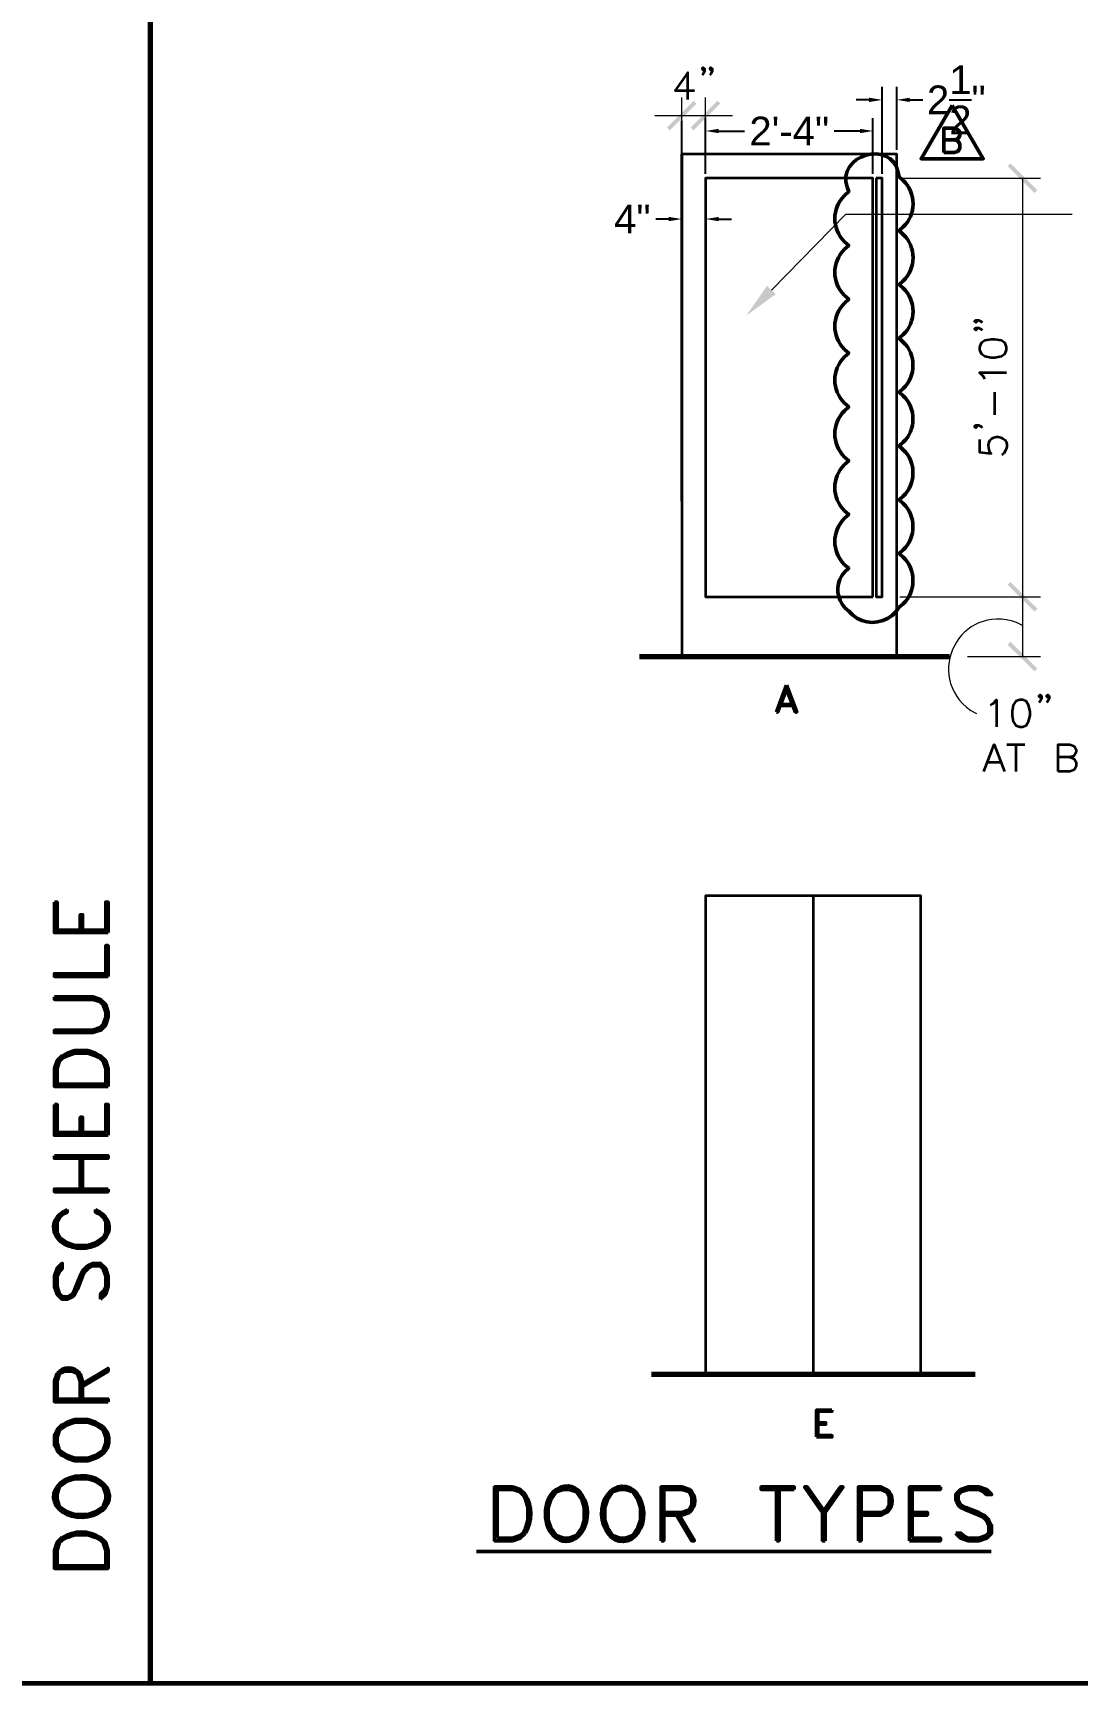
# Model space of a CAD drawing. Header units: inches. Extents: x 5 to 516, y -193 to 129.
# Drawn here: x 231.75 to 246.3, y -122.96 to -99.97 of the extents above; entities that cross this region are included whole.
import ezdxf

# ---------------------------------------------------------------- set-up
doc = ezdxf.new("R2010")
doc.units = ezdxf.units.IN
doc.header["$MEASUREMENT"] = 0
for name, color, linetype in [('Highlight', 210, 'Continuous'), ('PDF3_Geometry', 7, 'Continuous'), ('PDF3_Solid Fills', 7, 'Continuous')]:
    doc.layers.add(name, color=color, linetype=linetype)
doc.styles.get("Standard").update_dxf_attribs({"font": 'arial.ttf'})
doc.dimstyles.get("Standard").update_dxf_attribs({"dimtxt": 0.4, "dimasz": 0.18, "dimexe": 0.18, "dimexo": 0.0625, "dimgap": 0.09, "dimtad": 0, "dimtih": 1, "dimtoh": 1, "dimdec": 4, "dimlfac": 12, "dimzin": 0, "dimdsep": 46, "dimlunit": 4, "dimtxsty": 'Standard', "dimcen": 0.09, "dimadec": 3, "dimazin": 0, "dimtfac": 1, "dimtdec": 4, "dimtofl": 0, "dimtmove": 0, "dimatfit": 3, "dimfxl": 1, "dimtolj": 1, "dimtzin": 0, "dimarcsym": 0})

# ---------------------------------------------------------------- blocks, each defined once
blk = doc.blocks.new('*D16')
at = {"layer": 'Defpoints', "color": 0, "transparency": 16777216}
for p in [(243.46, -101.335), (241.127, -101.992), (243.46, -101.992)]:
    blk.add_point(p, dxfattribs=at)
at = {"layer": 'Highlight', "color": 0, "lineweight": -2, "transparency": 16777216}
for p, q in [((241.127, -101.93), (241.127, -101.155)), ((243.46, -101.93), (243.46, -101.155)), ((241.307, -101.335), (241.668, -101.335)), ((243.28, -101.335), (242.918, -101.335))]:
    blk.add_line(p, q, dxfattribs=at)
at = {"layer": 'Highlight', "color": 0, "transparency": 16777216}
for points in [[(241.307, -101.305), (241.307, -101.365), (241.127, -101.335)], [(243.28, -101.305), (243.28, -101.365), (243.46, -101.335)]]:
    blk.add_solid(points, dxfattribs=at)
at = {"layer": 'Highlight', "color": 0, "transparency": 16777216, "insert": (242.293, -101.335), "char_height": 0.4, "attachment_point": 5}
blk.add_mtext('\\A1;2\'-4"', dxfattribs=at)
blk = doc.blocks.new('*D17')
at = {"layer": 'Defpoints', "color": 0, "transparency": 16777216}
for p in [(243.793, -100.901), (243.793, -101.659), (243.586, -101.992)]:
    blk.add_point(p, dxfattribs=at)
at = {"layer": 'Highlight', "color": 0, "lineweight": -2, "transparency": 16777216}
for p, q in [((243.406, -100.901), (243.226, -100.901)), ((243.586, -101.93), (243.586, -100.721)), ((243.793, -101.597), (243.793, -100.721)), ((243.973, -100.901), (244.153, -100.901))]:
    blk.add_line(p, q, dxfattribs=at)
at = {"layer": 'Highlight', "color": 0, "transparency": 16777216}
for points in [[(243.406, -100.871), (243.406, -100.931), (243.586, -100.901)], [(243.973, -100.871), (243.973, -100.931), (243.793, -100.901)]]:
    blk.add_solid(points, dxfattribs=at)
at = {"layer": 'Highlight', "color": 0, "transparency": 16777216, "insert": (244.622, -100.901), "char_height": 0.4, "attachment_point": 5}
blk.add_mtext('\\A1;2{\\H1x;\\S1/2;}"', dxfattribs=at)
blk = doc.blocks.new('*D18')
at = {"layer": 'Defpoints', "color": 0, "transparency": 16777216}
for p in [(240.793, -102.562), (240.793, -102.562), (241.127, -102.562)]:
    blk.add_point(p, dxfattribs=at)
at = {"layer": 'Highlight', "color": 0, "lineweight": -2, "transparency": 16777216}
for p, q in [((240.793, -102.5), (240.793, -102.382)), ((241.127, -102.5), (241.127, -102.382)), ((240.613, -102.562), (240.433, -102.562)), ((241.307, -102.562), (241.487, -102.562))]:
    blk.add_line(p, q, dxfattribs=at)
at = {"layer": 'Highlight', "color": 0, "transparency": 16777216}
for points in [[(240.613, -102.532), (240.613, -102.592), (240.793, -102.562)], [(241.307, -102.532), (241.307, -102.592), (241.127, -102.562)]]:
    blk.add_solid(points, dxfattribs=at)
at = {"layer": 'Highlight', "color": 0, "transparency": 16777216, "insert": (240.105, -102.562), "char_height": 0.4, "attachment_point": 5}
blk.add_mtext('\\A1;4"', dxfattribs=at)

msp = doc.modelspace()

# ---------------------------------------------------------------- hatches: boundary and pattern name
at = {"layer": 'PDF3_Solid Fills', "transparency": 33554559}
for points in [[(240.58654, -101.2856912), (240.6265375, -101.3256886), (240.9998452, -100.9523793), (240.9598494, -100.9123818)], [(241.3331556, -100.9523792), (241.2931581, -100.9123818), (240.9198504, -101.2856911), (240.9598462, -101.3256886)], [(245.7128763, -102.1989661), (245.7528737, -102.1589687), (245.3762329, -101.7856592), (245.3362337, -101.8256567)], [(245.7528737, -107.991928), (245.3762329, -107.6186186), (245.3362337, -107.6586161), (245.7128763, -108.0319255)], [(245.3762313, -108.4518984), (245.3362339, -108.4918958), (245.712878, -108.8652053), (245.7528738, -108.8252078)]]:
    msp.add_hatch(color=256, dxfattribs=at).paths.add_polyline_path(points)

# ---------------------------------------------------------------- linework, layer by layer
at = {"layer": 'Highlight'}
for p, q in [((240.7931918, -101.6590007), (240.7931918, -101.1933719)), ((241.1265038, -101.6627751), (241.1265038, -101.1971463))]:
    msp.add_line(p, q, dxfattribs=at)
at = {"layer": 'PDF3_Geometry', "lineweight": 70}
for points in [[(233.3803302, -32.9700706), (233.3803302, -77.8671928), (233.3803302, -122.9609678)], [(240.2032299, -108.6585519), (244.5262861, -108.6585519)], [(240.3698859, -118.6579108), (244.8829298, -118.6579108)]]:
    msp.add_lwpolyline(points, dxfattribs=at)
at = {"layer": 'PDF3_Geometry', "lineweight": 35}
for points in [[(241.1131718, -100.4657432), (241.0931731, -100.4857419), (241.0765075, -100.4657432), (241.0931731, -100.4490776), (241.1131718, -100.4657432), (241.1131718, -100.5024075), (241.0931731, -100.5390719), (241.0765075, -100.5557375)], [(241.2198307, -100.4657432), (241.199832, -100.4857419), (241.1831664, -100.4657432), (241.199832, -100.4490776), (241.2198307, -100.4657432), (241.2198307, -100.5024075), (241.199832, -100.5390719), (241.1831664, -100.5557375)], [(240.8798528, -100.8957169), (240.8798528, -100.5190744), (240.6998643, -100.7690583), (240.969847, -100.7690583)], [(240.7931918, -106.4920241), (240.7931918, -101.6590007)], [(243.7929995, -108.6585519), (243.7929995, -101.6590007), (240.7931918, -101.6590007), (240.7931918, -108.6585519)], [(244.8929283, -103.9721848), (244.9095939, -103.9888504), (244.8929283, -104.005516), (244.8762627, -103.9888504), (244.8929283, -103.9721848), (244.9295926, -103.9721848), (244.9662569, -103.9888504), (244.9829225, -104.005516)], [(244.8929283, -104.0788454), (244.9095939, -104.095511), (244.8929283, -104.1121766), (244.8762627, -104.095511), (244.8929283, -104.0788454), (244.9295926, -104.0788454), (244.9662569, -104.095511), (244.9829225, -104.1121766)], [(245.0195885, -104.7921328), (244.9995897, -104.7554685), (244.9462598, -104.7021386), (245.3229023, -104.7021386)], [(245.1595772, -105.2921007), (245.1595772, -104.9721212)], [(244.8929283, -105.4354258), (244.9095939, -105.4520914), (244.8929283, -105.4720901), (244.8762627, -105.4520914), (244.8929283, -105.4354258), (244.9295926, -105.4354258), (244.9662569, -105.4520914), (244.9829225, -105.4720901)], [(244.9462594, -105.6320787), (244.9462594, -105.808734), (245.1062492, -105.8287327), (245.0895836, -105.808734)], [(245.2862376, -105.8287327), (245.2495733, -105.8453983)], [(245.8095362, -109.2085163), (245.7928706, -109.228515), (245.7728719, -109.2085163), (245.7928706, -109.1918507), (245.8095362, -109.2085163), (245.8095362, -109.2451806), (245.7928706, -109.2818449), (245.7728719, -109.2985105)], [(245.9161951, -109.2085163), (245.8995295, -109.228515), (245.8795307, -109.2085163), (245.8995295, -109.1918507), (245.9161951, -109.2085163), (245.9161951, -109.2451806), (245.8995295, -109.2818449), (245.8795307, -109.2985105)], [(245.0962505, -109.3351748), (245.1295817, -109.3151761), (245.1829116, -109.2618461), (245.1829116, -109.6384887)], [(245.0062565, -110.2584486), (245.1495807, -109.8818061), (245.2929048, -110.2584486)], [(245.3262332, -109.8818062), (245.5762171, -109.8818062)], [(245.4528933, -109.8818062), (245.4528933, -110.2584487)], [(246.0428552, -110.2584486), (246.0428552, -109.8818061), (246.202845, -109.8818061), (246.2561749, -109.9018048), (246.2728405, -109.9184704), (246.2928392, -109.9551348), (246.2928392, -109.9917991), (246.2728405, -110.0251303), (246.2561749, -110.045129), (246.202845, -110.0617946), (246.0428552, -110.0617946)], [(246.2028453, -110.0617941), (246.2561752, -110.0784597), (246.2728408, -110.0984584), (246.2928395, -110.1317896), (246.2928395, -110.1884527), (246.2728408, -110.2217839), (246.2561752, -110.2417826), (246.2028453, -110.2584482), (246.0428555, -110.2584482)], [(245.0595843, -110.1317902), (245.2395727, -110.1317902)], [(244.1263114, -118.6579108), (244.1263114, -111.9916715), (241.1265038, -111.9916715), (241.1265038, -118.6579108)], [(242.6264076, -111.9916715), (242.6264076, -118.6579108)]]:
    msp.add_lwpolyline(points, dxfattribs=at)
at = {"layer": 'PDF3_Geometry', "lineweight": 15}
for points in [[(240.7931918, -101.4090167), (240.7931918, -100.8690513)], [(241.1265038, -101.7423287), (241.1265038, -100.8690513)], [(240.419884, -101.1190352), (241.1265054, -101.1190352)], [(241.1265038, -101.1190352), (241.5031463, -101.1190352)], [(243.8363317, -101.9923126), (245.796206, -101.9923126)], [(245.5462203, -101.9923126), (245.5462203, -107.825272), (245.5462203, -108.6585519)], [(242.0431117, -103.5522119), (243.0830449, -102.4922798), (246.2361763, -102.4922798)], [(243.8363317, -107.825272), (245.796206, -107.825272)], [(244.0429835, -107.825272), (245.7962043, -107.825272)], [(245.5462203, -108.2252453), (245.4628923, -108.1852479)], [(244.7762705, -108.6585519), (245.7962051, -108.6585519)], [(244.8229333, -109.4085027), (244.9029282, -109.4518334)]]:
    msp.add_lwpolyline(points, dxfattribs=at)
at = {"layer": 'PDF3_Geometry', "lineweight": 50}
for points in [[(244.5629493, -100.9790431), (244.9962549, -101.7223288), (244.1296438, -101.7223288)], [(232.7970343, -113.1149329), (232.0470824, -113.1149329), (232.0470824, -113.0782686), (232.7637031, -113.0782686), (232.7637031, -112.6849605), (232.7970343, -112.6849605)], [(232.0470824, -113.3982476), (232.0470824, -113.4349119), (232.5837146, -113.4349119), (232.6903745, -113.4715762), (232.7270388, -113.5049074), (232.7637031, -113.6149004), (232.7637031, -113.6848959), (232.7270388, -113.7915557), (232.6903745, -113.82822), (232.5837146, -113.8648843), (232.0470824, -113.8648843), (232.0470824, -113.8982155), (232.5837146, -113.8982155), (232.6903745, -113.8648843), (232.7637031, -113.7915557), (232.7970343, -113.6848959), (232.7970343, -113.6149004), (232.7637031, -113.5049074), (232.6903745, -113.4349119), (232.5837146, -113.3982476)], [(232.7970343, -114.6481674), (232.7970343, -114.3981835), (232.7637031, -114.2915236), (232.6903745, -114.2215281), (232.6203789, -114.1848638), (232.5137191, -114.1481995), (232.3337307, -114.1481995), (232.2270708, -114.1848638), (232.1570753, -114.2215281), (232.0837467, -114.2915236), (232.0470824, -114.3981835), (232.0470824, -114.6481674)], [(232.763705, -114.6148368), (232.763705, -114.398184), (232.7270407, -114.2915241), (232.6903764, -114.2548598), (232.6203808, -114.2215286), (232.513721, -114.1848643), (232.3337326, -114.1848643), (232.2270727, -114.2215286), (232.1570772, -114.2548598), (232.1204129, -114.2915241), (232.0837486, -114.398184), (232.0837486, -114.6148368)], [(232.0470824, -115.6147726), (232.0470824, -115.6481038), (232.7970343, -115.6481038), (232.7970343, -115.6147726)], [(232.7970343, -116.0780763), (232.7970343, -116.1147406), (232.0470824, -116.1147406), (232.0470824, -116.0780763)], [(232.6903802, -117.6146444), (232.7637088, -117.5413158), (232.79704, -117.434656), (232.79704, -117.2913318), (232.7637088, -117.184672), (232.6903802, -117.1146765), (232.5837203, -117.1146765), (232.5137248, -117.1480077), (232.4403962, -117.2213363), (232.407065, -117.2913318), (232.3337364, -117.4713203), (232.297072, -117.5413158), (232.2270765, -117.5779801), (232.157081, -117.5779801), (232.1204167, -117.5413158), (232.0837524, -117.434656), (232.0837524, -117.2913318), (232.1204167, -117.2213363), (232.157081, -117.184672), (232.157081, -117.1146765), (232.0837524, -117.184672), (232.0470881, -117.2913318), (232.0470881, -117.434656), (232.0837524, -117.5413158), (232.157081, -117.6146444), (232.2270765, -117.6146444), (232.297072, -117.5779801), (232.3337364, -117.5413158), (232.3704007, -117.4713203), (232.4403962, -117.2913318), (232.4770605, -117.2213363), (232.5137248, -117.184672), (232.5837203, -117.1480077), (232.6903802, -117.1480077), (232.7270445, -117.184672), (232.7637088, -117.2913318), (232.7637088, -117.434656), (232.7270445, -117.5046515), (232.6903802, -117.5413158)], [(232.0837486, -119.6145162), (232.1204129, -119.721176), (232.2270727, -119.7911715), (232.3337326, -119.8278359), (232.513721, -119.8278359), (232.6203808, -119.7911715), (232.7270407, -119.721176), (232.763705, -119.6145162), (232.763705, -119.5411876), (232.7270407, -119.4345277), (232.6203808, -119.3645322), (232.513721, -119.3278679), (232.3337326, -119.3278679), (232.2270727, -119.3645322), (232.1204129, -119.4345277), (232.0837486, -119.5411876)], [(232.0837486, -120.3977988), (232.1204129, -120.5044586), (232.2270727, -120.5777873), (232.3337326, -120.6144516), (232.513721, -120.6144516), (232.6203808, -120.5777873), (232.7270407, -120.5044586), (232.763705, -120.3977988), (232.763705, -120.3278033), (232.7270407, -120.2211435), (232.6203808, -120.1478148), (232.513721, -120.1144836), (232.3337326, -120.1144836), (232.2270727, -120.1478148), (232.1204129, -120.2211435), (232.0837486, -120.3278033)], [(242.3630902, -120.2644742), (241.8997866, -120.2644742), (241.8997866, -120.2278098), (242.3630902, -120.2278098)], [(244.6129475, -120.8711018), (244.6862761, -120.9410973), (244.7929359, -120.9777617), (244.9362601, -120.9777617), (245.0429199, -120.9410973), (245.1129154, -120.8711018), (245.1129154, -120.764442), (245.0762511, -120.6911134), (245.0062556, -120.6211179), (244.9362601, -120.5844535), (244.7562716, -120.514458), (244.6862761, -120.4777937), (244.6496118, -120.4044651), (244.6496118, -120.3344696), (244.6862761, -120.2978053), (244.7929359, -120.2644741), (244.9362601, -120.2644741), (245.0062556, -120.2978053), (245.0429199, -120.3344696), (245.1129154, -120.3344696), (245.0429199, -120.2644741), (244.9362601, -120.2278097), (244.7929359, -120.2278097), (244.6862761, -120.2644741), (244.6129475, -120.3344696), (244.6129475, -120.4044651), (244.6496118, -120.4777937), (244.6862761, -120.514458), (244.7562716, -120.5477892), (244.9362601, -120.6211179), (245.0062556, -120.6544491), (245.0429199, -120.6911134), (245.0762511, -120.764442), (245.0762511, -120.8711018), (245.0429199, -120.904433), (244.9362601, -120.9410973), (244.7929359, -120.9410973), (244.7196073, -120.904433), (244.6862761, -120.8711018)], [(238.220023, -120.9410976), (238.4333427, -120.9410976), (238.5433357, -120.9044333), (238.5766669, -120.8711021), (238.6133312, -120.7977735), (238.6499955, -120.6911137), (238.6499955, -120.5144583), (238.6133312, -120.4044654), (238.5766669, -120.3344699), (238.5433357, -120.2978056), (238.4333427, -120.2644744), (238.220023, -120.2644744)], [(239.1499629, -120.2644744), (239.0433031, -120.2978056), (238.9699744, -120.4044654), (238.9333101, -120.5144583), (238.9333101, -120.6911137), (238.9699744, -120.7977735), (239.0433031, -120.9044333), (239.1499629, -120.9410976), (239.2199584, -120.9410976), (239.3266182, -120.9044333), (239.3999469, -120.7977735), (239.4332781, -120.6911137), (239.4332781, -120.5144583), (239.3999469, -120.4044654), (239.3266182, -120.2978056), (239.2199584, -120.2644744)], [(239.933248, -120.2644744), (239.8265882, -120.2978056), (239.7565927, -120.4044654), (239.7199284, -120.5144583), (239.7199284, -120.6911137), (239.7565927, -120.7977735), (239.8265882, -120.9044333), (239.933248, -120.9410976), (240.0065767, -120.9410976), (240.1132365, -120.9044333), (240.183232, -120.7977735), (240.2198963, -120.6911137), (240.2198963, -120.5144583), (240.183232, -120.4044654), (240.1132365, -120.2978056), (240.0065767, -120.2644744)], [(232.763705, -121.3277395), (232.763705, -121.1144198), (232.7270407, -121.0044269), (232.6903764, -120.9710957), (232.6203808, -120.9344314), (232.513721, -120.8977671), (232.3337326, -120.8977671), (232.2270727, -120.9344314), (232.1570772, -120.9710957), (232.1204129, -121.0044269), (232.0837486, -121.1144198), (232.0837486, -121.3277395)]]:
    msp.add_lwpolyline(points, close=True, dxfattribs=at)
for points in [[(244.4462915, -101.6356681), (244.4462915, -101.2956899), (244.5929487, -101.2956899), (244.6396124, -101.3123555), (244.656278, -101.3290211), (244.6729436, -101.3623523), (244.6729436, -101.3923503), (244.656278, -101.4256815), (244.6396124, -101.4423471), (244.5929487, -101.4590127), (244.4462915, -101.4590127)], [(244.5929496, -101.4590131), (244.6396132, -101.4723456), (244.6562788, -101.4890112), (244.6729444, -101.5223424), (244.6729444, -101.5690061), (244.6562788, -101.6023373), (244.6396132, -101.6190029), (244.5929496, -101.6356685), (244.4462923, -101.6356685)], [(243.8829959, -102.0256429), (243.8229997, -101.972313), (243.8130004, -101.9123168)], [(243.0997128, -102.1189702), (243.1230446, -102.1789665), (243.0630485, -102.2322964)], [(243.8829959, -102.7755948), (243.8229997, -102.7222649), (243.8829959, -102.672268)], [(243.0630485, -102.8789216), (243.1230446, -102.9289184), (243.0630485, -102.9822483)], [(243.8829959, -103.5255467), (243.8229997, -103.4722169), (243.8829959, -103.42222)], [(243.0630485, -103.6288735), (243.1230446, -103.6788703), (243.0630485, -103.7322002)], [(243.0630485, -104.3788254), (243.1230446, -104.4288223), (243.0630485, -104.4821521)], [(243.8829959, -104.2754986), (243.8229997, -104.2221688), (243.8829959, -104.1721719)], [(243.8829959, -105.0254506), (243.8229997, -104.9721207), (243.8829959, -104.9221238)], [(243.0630485, -105.1287773), (243.1230446, -105.1787742), (243.0630485, -105.232104)], [(243.8829959, -105.7754025), (243.8229997, -105.7220726), (243.8829959, -105.6720757)], [(243.0630485, -105.8787292), (243.1230446, -105.9287261), (243.0630485, -105.9820559)], [(243.8829959, -106.5253544), (243.8229997, -106.4720245), (243.8829959, -106.4220277)], [(243.0630485, -106.6286812), (243.1230446, -106.6786779), (243.0630485, -106.7320079)], [(243.8829959, -107.2753064), (243.8229997, -107.2219765), (243.8829959, -107.1719797)], [(243.0630485, -107.3786331), (243.1230446, -107.4286299), (243.0697147, -107.4752935), (243.0263841, -107.5286235)], [(243.0697147, -107.9785946), (243.1230446, -108.0252583), (243.1763745, -108.0785882)], [(243.7263393, -108.0852544), (243.7796692, -108.0352576), (243.8229997, -107.9719284), (243.8829959, -107.9219316)], [(242.2564328, -109.0585252), (242.1131087, -109.4318346)], [(242.2564328, -109.0585265), (242.3964238, -109.4318359), (242.3797583, -109.4318359), (242.2564328, -109.1118564), (242.1297743, -109.4318359), (242.1131087, -109.4318359)], [(242.1464376, -109.3418407), (242.3630903, -109.3418407)], [(242.1664355, -109.3251758), (242.3430908, -109.3251758)], [(232.0470824, -112.0783321), (232.0470824, -112.5049714), (232.7970343, -112.5049714)], [(232.0470843, -112.0783326), (232.0837486, -112.0783326), (232.0837486, -112.4716407), (232.763705, -112.4716407)], [(232.7637044, -112.4716407), (232.7637044, -112.0783326), (232.7970356, -112.0783326), (232.7970356, -112.5049719)], [(232.407065, -112.4716407), (232.407065, -112.2549879), (232.4403962, -112.2549879), (232.4403962, -112.4716407)], [(232.0470824, -114.8981517), (232.0470824, -115.3281241), (232.7970343, -115.3281241)], [(232.0470843, -114.8981515), (232.0837486, -114.8981515), (232.0837486, -115.2914596), (232.763705, -115.2914596)], [(232.7637044, -115.2914596), (232.7637044, -114.8981515), (232.7970356, -114.8981515), (232.7970356, -115.3281239)], [(232.407065, -115.2914596), (232.407065, -115.07814), (232.4403962, -115.07814), (232.4403962, -115.2914596)], [(232.407065, -116.0780761), (232.407065, -115.6481036)], [(232.4403948, -116.0780761), (232.4403948, -115.6481036)], [(232.2270771, -116.3647246), (232.2270771, -116.3980558), (232.1570816, -116.4347201), (232.1204172, -116.4713844), (232.0837529, -116.5413799), (232.0837529, -116.684704), (232.1204172, -116.7546996), (232.2270771, -116.8280282), (232.3337369, -116.8646925), (232.5137254, -116.8646925), (232.6203852, -116.8280282), (232.727045, -116.7546996), (232.7637093, -116.684704), (232.7637093, -116.5413799), (232.727045, -116.4713844), (232.6903807, -116.4347201), (232.6203852, -116.3980558), (232.6203852, -116.3647246)], [(232.4070612, -119.0045547), (232.4070612, -118.7545707), (232.3703969, -118.6479109), (232.2970682, -118.6145797), (232.1904084, -118.6145797), (232.1204129, -118.6479109), (232.0837486, -118.7545707), (232.0837486, -119.0045547), (232.7970362, -119.0045547), (232.7970362, -119.041219)], [(232.4403948, -118.8278998), (232.7970386, -118.6145801), (232.7970386, -118.5779158), (232.4403948, -118.7912354)], [(232.0837467, -118.6479111), (232.0470824, -118.7545709), (232.0470824, -119.0412192), (232.7970343, -119.0412192)], [(232.4070593, -118.6479111), (232.4403905, -118.7545709), (232.4403905, -119.0045549)], [(232.6203789, -119.3278674), (232.5137191, -119.2912031), (232.3337307, -119.2912031), (232.2270708, -119.3278674), (232.1570753, -119.3645317), (232.0837467, -119.4345272), (232.0470824, -119.5045227), (232.0470824, -119.6478469), (232.0837467, -119.7211755), (232.1570753, -119.791171), (232.2270708, -119.8278354), (232.3337307, -119.8644997), (232.5137191, -119.8644997), (232.6203789, -119.8278354)], [(242.8863924, -119.1578787), (242.6730728, -119.1578787), (242.6730728, -119.5311881)], [(242.8863916, -119.1578781), (242.8863916, -119.1745437), (242.6930707, -119.1745437), (242.6930707, -119.5145219)], [(242.6930707, -119.5145224), (242.8863916, -119.5145224), (242.8863916, -119.531188), (242.673072, -119.531188)], [(242.6930707, -119.3345337), (242.7997305, -119.3345337), (242.7997305, -119.3545324), (242.6930707, -119.3545324)], [(238.6133327, -120.3344697), (238.5433371, -120.2644742), (238.4333442, -120.2278098), (238.1833602, -120.2278098), (238.1833602, -120.9777618), (238.4333442, -120.9777618), (238.5433371, -120.9410974), (238.6133327, -120.8711019)], [(239.1133001, -120.2278098), (239.0433045, -120.2644742)], [(240.8998531, -120.2644742), (240.7931933, -120.2278098), (240.506545, -120.2278098), (240.506545, -120.9777618)], [(242.7930651, -120.5844536), (242.5430811, -120.2278098), (242.5064168, -120.2278098), (242.7564008, -120.5844536), (242.7564008, -120.9777618), (242.7930651, -120.9777618)], [(242.7930636, -120.9777618), (242.7930636, -120.5844536), (243.0430476, -120.2278098), (243.0063833, -120.2278098), (242.7563993, -120.5844536)], [(243.6496768, -120.2644742), (243.5763482, -120.2278098), (243.2563687, -120.2278098), (243.2563687, -120.9777618)], [(244.3996269, -120.2278098), (243.9696544, -120.2278098), (243.9696544, -120.9777618)], [(244.3996287, -120.22781), (244.3996287, -120.2644744), (244.0063206, -120.2644744), (244.0063206, -120.9410976)], [(240.5432078, -120.5844538), (240.7931918, -120.5844538), (240.8998516, -120.5477895), (240.9331828, -120.477794), (240.9331828, -120.3711342), (240.8998516, -120.2978056), (240.7931918, -120.2644744), (240.5432078, -120.2644744), (240.5432078, -120.977762), (240.5065435, -120.977762)], [(242.1497706, -120.2644744), (242.1497706, -120.977762), (242.1131062, -120.977762)], [(242.1131077, -120.2644744), (242.1131077, -120.977762)], [(243.2930315, -120.5844538), (243.5763467, -120.5844538), (243.6496753, -120.5477895), (243.6863397, -120.477794), (243.6863397, -120.3711342), (243.6496753, -120.2978056), (243.5763467, -120.2644744), (243.2930315, -120.2644744), (243.2930315, -120.977762), (243.2563672, -120.977762)], [(240.8998531, -120.5844536), (240.7931933, -120.621118), (240.5432093, -120.621118)], [(240.7198628, -120.6211181), (240.9331824, -120.9777619), (240.9698467, -120.9777619), (240.7565271, -120.6211181)], [(243.6496768, -120.5844536), (243.5763482, -120.621118), (243.293033, -120.621118)], [(244.0063206, -120.5844535), (244.2196403, -120.5844535), (244.2196403, -120.6211179), (244.0063206, -120.6211179)], [(232.1570753, -120.9344316), (232.0837467, -121.0044271), (232.0470824, -121.11442), (232.0470824, -121.364404), (232.7970343, -121.364404), (232.7970343, -121.11442), (232.7637031, -121.0044271), (232.6903745, -120.9344316)], [(237.9300433, -121.127752), (245.1095832, -121.127752)], [(244.0063206, -120.9410972), (244.3996287, -120.9410972), (244.3996287, -120.9777616), (243.9696563, -120.9777616)]]:
    msp.add_lwpolyline(points, dxfattribs=at)
at = {"layer": 'PDF3_Geometry', "lineweight": 35}
for points in [[(243.4596875, -107.825272), (243.4596875, -101.9923126), (241.1265038, -101.9923126), (241.1265038, -107.825272)], [(243.5030197, -101.9923126), (243.5030197, -107.825272), (243.5863477, -107.825272), (243.5863477, -101.9923126)], [(244.9462594, -104.3821588), (244.9662581, -104.4354887), (245.0195881, -104.472153), (245.1062492, -104.4888186), (245.1595791, -104.4888186), (245.2495733, -104.472153), (245.3029032, -104.4354887), (245.3229019, -104.3821588), (245.3229019, -104.3454945), (245.3029032, -104.2921646), (245.2495733, -104.2555002), (245.1595791, -104.2388347), (245.1062492, -104.2388347), (245.0195881, -104.2555002), (244.9662581, -104.2921646), (244.9462594, -104.3454945)], [(245.5062245, -109.2618474), (245.4528946, -109.2818461), (245.4162302, -109.3351761), (245.3995646, -109.4218372), (245.3995646, -109.4785002), (245.4162302, -109.5651613), (245.4528946, -109.6184912), (245.5062245, -109.63849), (245.5428888, -109.63849), (245.5962187, -109.6184912), (245.6295499, -109.5651613), (245.6495486, -109.4785002), (245.6495486, -109.4218372), (245.6295499, -109.3351761), (245.5962187, -109.2818461), (245.5428888, -109.2618474)]]:
    msp.add_lwpolyline(points, close=True, dxfattribs=at)
at = {"layer": 'PDF3_Geometry', "lineweight": 60}
msp.add_lwpolyline([(155.7886388, -122.9609678), (290.779984, -122.9609678)], dxfattribs=at)
at = {"layer": 'PDF3_Geometry', "lineweight": 50}
for centre, major_axis, ratio, start_param, end_param in [((232.4236042, -116.6152366), (0.3877147, 0.0002521), 0.7497194797, 2.1018767558, 7.3211668818), ((232.4254017, -120.3635865), (0.3888571, 0.0077795), 0.7497005364, 3.3604083108, 9.643593618), ((239.1873754, -120.6021334), (0.0063085, 0.3880344), 0.7496680167, 2.6452729034, 6.5622852928), ((239.9693548, -120.6042363), (-0.0043457, 0.3868148), 0.7591706863, 0.2239026446, 6.5070879518)]:
    msp.add_ellipse(centre, major_axis=major_axis, ratio=ratio, start_param=start_param, end_param=end_param, dxfattribs=at)
for points in [[(243.8130004, -101.9123168), (243.7070072, -101.4474579), (242.9504446, -101.6703326), (243.0997128, -102.1189702)], [(243.8829959, -102.672268), (244.0630954, -102.5066119), (244.0630954, -102.191299), (243.8829959, -102.0256429)], [(243.0630485, -102.2322964), (242.8808935, -102.4251174), (242.8832822, -102.6847672), (243.0630485, -102.8789216)], [(243.0630485, -102.9822483), (242.8808935, -103.1750693), (242.8832822, -103.4347191), (243.0630485, -103.6288735)], [(243.8829959, -103.42222), (244.0630954, -103.2565638), (244.0630954, -102.941251), (243.8829959, -102.7755948)], [(243.8829959, -104.1721719), (244.0630954, -104.0065157), (244.0630954, -103.6912029), (243.8829959, -103.5255467)], [(243.0630485, -103.7322002), (242.8808935, -103.9250212), (242.8832822, -104.184671), (243.0630485, -104.3788254)], [(243.8829959, -104.9221238), (244.0622622, -104.7571901), (244.0632066, -104.4402103), (243.8829959, -104.2754986)], [(243.0630485, -104.4821521), (242.8808935, -104.6749731), (242.8832822, -104.9346232), (243.0630485, -105.1287773)], [(243.8829959, -105.6720757), (244.0622622, -105.507142), (244.0632066, -105.1901622), (243.8829959, -105.0254506)], [(243.0630485, -105.232104), (242.8808935, -105.4249251), (242.8832822, -105.6845751), (243.0630485, -105.8787292)], [(243.0630485, -105.9820559), (242.8808935, -106.174877), (242.8832822, -106.434527), (243.0630485, -106.6286812)], [(243.8829959, -106.4220277), (244.0622622, -106.2570939), (244.0632066, -105.9401141), (243.8829959, -105.7754025)], [(243.8829959, -107.1719797), (244.0622622, -107.0070458), (244.0632066, -106.6900661), (243.8829959, -106.5253544)], [(243.0630485, -106.7320079), (242.8808935, -106.9248288), (242.8832822, -107.1844789), (243.0630485, -107.3786331)], [(243.8829959, -107.9219316), (244.0622622, -107.7569977), (244.0632066, -107.440018), (243.8829959, -107.2753064)], [(243.0263841, -107.5286235), (242.9396675, -107.6726698), (242.9528889, -107.8560469), (243.0697147, -107.9785946)], [(243.1763745, -108.0785882), (243.3270871, -108.2148572), (243.5718492, -108.2148017), (243.7263393, -108.0852544)], [(232.0837467, -118.6479111), (232.1799627, -118.5429178), (232.3112877, -118.545751), (232.4070593, -118.6479111)], [(232.6203789, -119.8278354), (232.8696407, -119.7351191), (232.8710851, -119.4204726), (232.6203789, -119.3278674)], [(238.6133327, -120.3344697), (238.7190481, -120.5089029), (238.7163816, -120.696002), (238.6133327, -120.8711019)], [(239.0433045, -120.2644742), (238.8420397, -120.3996322), (238.8441507, -120.805495), (239.0433045, -120.9410974)], [(240.8998531, -120.2644742), (241.0033465, -120.3511353), (241.0028465, -120.4930706), (240.8998531, -120.5844536)], [(243.6496768, -120.2644742), (243.7526702, -120.3324142), (243.7501148, -120.5136804), (243.6496768, -120.5844536)], [(232.1570753, -120.9344316), (232.3275088, -120.829605), (232.5199409, -120.829605), (232.6903745, -120.9344316)]]:
    msp.add_open_spline(points, degree=3, dxfattribs=at)
at = {"layer": 'PDF3_Geometry', "lineweight": 35}
msp.add_open_spline([(245.0895836, -105.808734), (244.9698135, -105.4939208), (245.4669483, -105.5534726), (245.2862376, -105.8287327)], degree=3, dxfattribs=at)
at = {"layer": 'PDF3_Geometry', "lineweight": 15}
msp.add_open_spline([(245.4628923, -108.1852479), (244.6785537, -107.9030993), (244.1460323, -108.9209785), (244.8229333, -109.4085027)], degree=3, dxfattribs=at)
at = {"layer": 'PDF3_Solid Fills', "lineweight": 15, "transparency": 33554559}
msp.add_solid([(242.1031088, -103.608876), (241.6931351, -103.9088568), (241.9831165, -103.4922168)], dxfattribs=at)

# ---------------------------------------------------------------- dimensions: what is measured, and where the dimension line sits
at = {"layer": 'Highlight'}
dim = msp.add_linear_dim(base=(243.7929995, -100.9007675), p1=(243.5863477, -101.9923126), p2=(243.7929995, -101.6590007), angle=180, dimstyle='Standard', dxfattribs=at)
dim.commit()
dim.dimension.update_dxf_attribs({"geometry": '*D17', "text_midpoint": (244.6221264, -100.9007675)})
for base, p1, p2, picture, middle in [((243.4596875, -101.3351384), (241.1265038, -101.9923126), (243.4596875, -101.9923126), '*D16', (242.2930956, -101.3351384)), ((240.7931918, -102.5620819), (241.1265038, -102.5620819), (240.7931918, -102.5620819), '*D18', (240.1052655, -102.5620819))]:
    dim = msp.add_linear_dim(base=base, p1=p1, p2=p2, dimstyle='Standard', dxfattribs=at)
    dim.commit()
    dim.dimension.update_dxf_attribs({"geometry": picture, "text_midpoint": middle})

doc.saveas('drawing.dxf')
